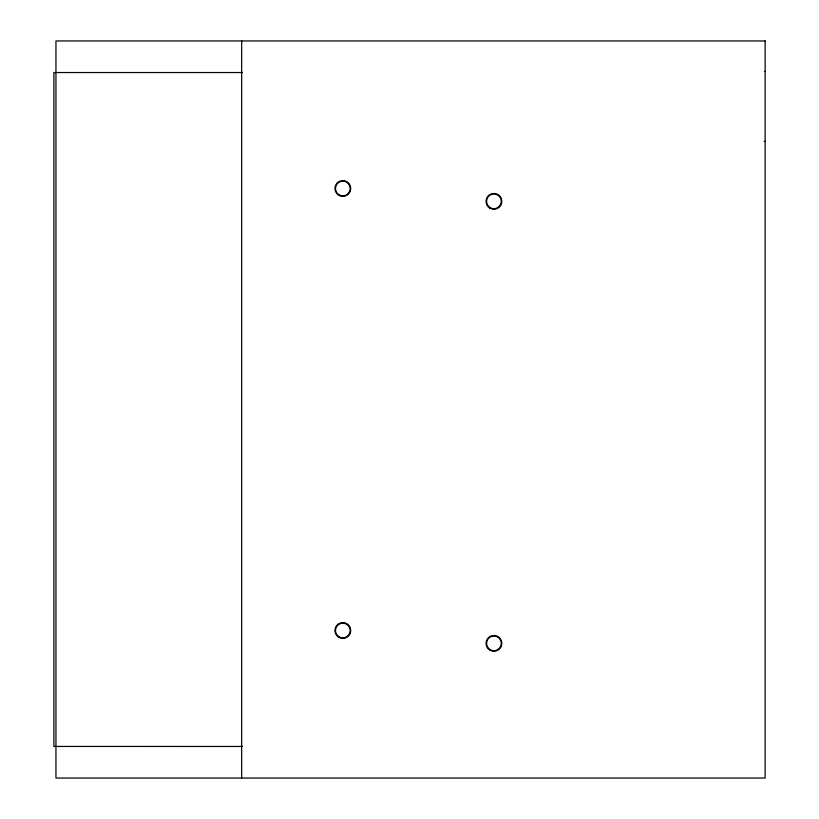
<?xml version="1.0" encoding="UTF-8"?>
<svg xmlns="http://www.w3.org/2000/svg" width="819" height="819" viewBox="0 0 819 819"><rect width="100%" height="100%" fill="white"/><g stroke="black" fill="none" stroke-linecap="round" stroke-linejoin="round"><path stroke-width="1.23" d="M764.229 141.472L765.13 141.318M764.455 71.478L765.13 71.478M242.506 72.543L53.87 72.543L53.87 746.447L242.506 746.457M241.687 40.95L241.687 778.05M765.13 40.95L55.948 40.95L55.948 778.05L765.13 778.05L765.13 40.95M338.421 195.024A7.893 7.893 0 0 0 350.716 189.056A7.893 7.893 0 0 0 339.394 181.388A7.893 7.893 0 0 0 338.421 195.024M489.987 208.18A7.893 7.893 0 0 0 501.832 201.341A7.893 7.893 0 0 0 489.987 194.502A7.893 7.893 0 0 0 489.987 208.18M338.892 637.356A7.893 7.893 0 0 0 350.737 630.507A7.893 7.893 0 0 0 338.892 623.668A7.893 7.893 0 0 0 338.892 637.356M489.987 650.204A7.893 7.893 0 0 0 501.832 643.365A7.893 7.893 0 0 0 489.987 636.527A7.893 7.893 0 0 0 489.987 650.204M339.158 636.895A7.371 7.371 0 0 0 350.215 630.507A7.371 7.371 0 0 0 339.158 624.129A7.371 7.371 0 0 0 339.158 636.895M490.253 649.743A7.371 7.371 0 0 0 501.31 643.365A7.371 7.371 0 0 0 490.253 636.977A7.371 7.371 0 0 0 490.253 649.743M490.253 207.719A7.371 7.371 0 0 0 501.31 201.341A7.371 7.371 0 0 0 490.253 194.953A7.371 7.371 0 0 0 490.253 207.719M338.708 194.594A7.371 7.371 0 0 0 350.194 189.015A7.371 7.371 0 0 0 339.619 181.859A7.371 7.371 0 0 0 338.708 194.594"/></g></svg>
